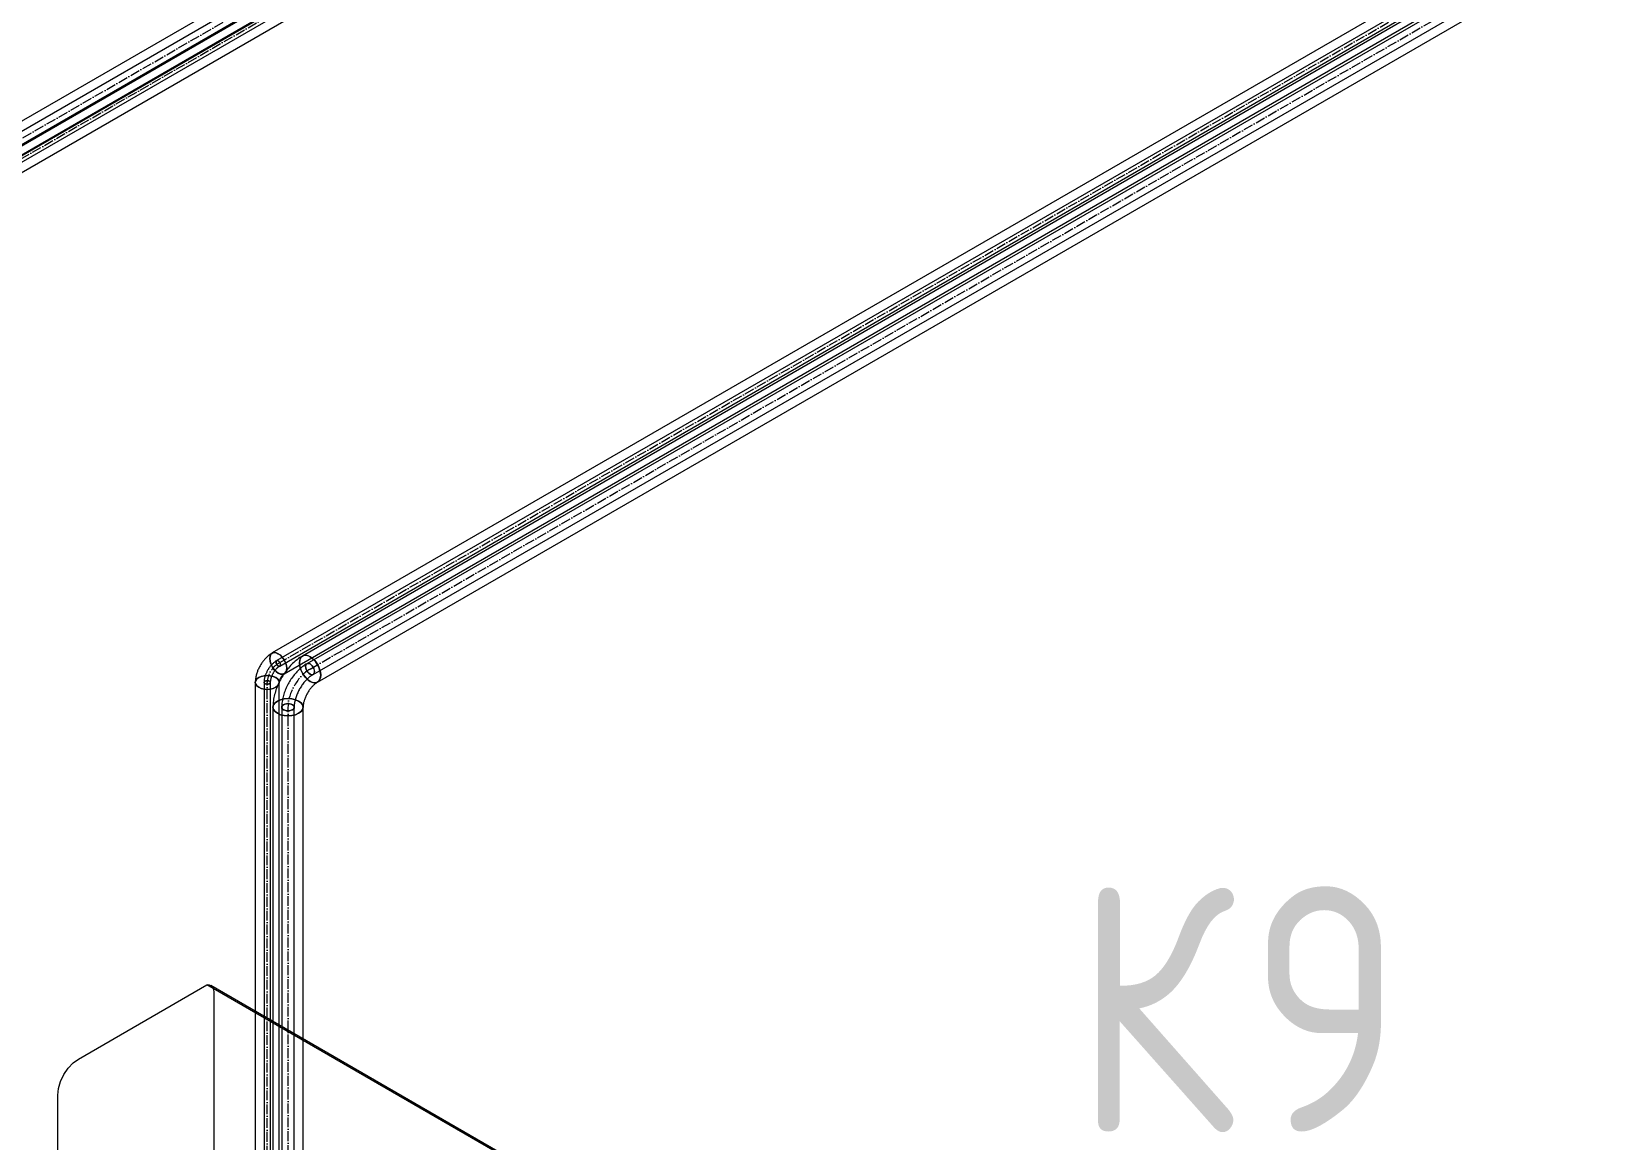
# Model space of a CAD drawing. Header units: millimetres. Extents: x -88595 to 880822, y -1054509 to -148035.
# Drawn here: x 415780 to 417381, y -356484 to -355353 of the extents above; entities that cross this region are included whole.
import ezdxf

# ---------------------------------------------------------------- set-up
doc = ezdxf.new("R2010")
doc.units = ezdxf.units.MM
doc.linetypes.add('$12$ADSK_Осевая', pattern=[14, 10, -2, 0, -2])
doc.linetypes.add('$13$ADSK_Осевая', pattern=[14, 10, -2, 0, -2])
for name, color, linetype, lineweight in [('Изоляция', 7, 'Continuous', 18), ('Марки', 7, 'Continuous', 20), ('Оборудование', 7, 'Continuous', 18), ('Трубопровод', 7, 'Continuous', 18), ('Трубопроводы', 7, 'Continuous', 18)]:
    doc.layers.add(name, color=color, linetype=linetype, lineweight=lineweight)
doc.styles.add('$10$GOST Common', font='GOST_Common.ttf', dxfattribs={"width": 0.9, "height": 250})

# ---------------------------------------------------------------- blocks, each defined once
blk = doc.blocks.new('$0$ADSK_Настенный внутренний блок кондиционера1 - 1U24TL5FRA-A-V146-В_ОВ3_1')
at = {"layer": 'Оборудование'}
for p, q in [((-16956, -2097.1), (-16825.2, -2021.6)), ((-16112.4, -2433.1), (-16825.2, -2021.6)), ((-16108.5, -2433.7), (-16821.2, -2022.2)), ((-16818.1, -2029), (-16818.1, -2260.8)), ((-16977.2, -2311.8), (-16977.2, -2133.8)), ((-16832.3, -2285.3), (-16927.7, -2340.4)), ((-16962.7, -2343.9), (-16250, -2755.4)), ((-16112.4, -2433.1), (-16243.2, -2508.6)), ((-16105.4, -2672.3), (-16105.4, -2440.6)), ((-16264.5, -2545.4), (-16264.5, -2723.4)), ((-16215, -2751.9), (-16119.5, -2696.8))]:
    blk.add_line(p, q, dxfattribs=at)
for points in [[(-16825.2, -2021.6, 0), (-16822.9, -2021.6, 0), (-16820.9, -2022.4, 0), (-16819.4, -2024, 0), (-16818.4, -2026.2, 0), (-16818.1, -2029, 0)], [(-16977.2, -2133.8, 0), (-16976.5, -2127.1, 0), (-16974.4, -2120, 0), (-16971, -2112.9, 0), (-16966.6, -2106.5, 0), (-16961.5, -2101.1, 0), (-16956, -2097.1, 0)], [(-16818.1, -2260.8, 0), (-16818.6, -2265.3, 0), (-16820, -2270.1, 0), (-16822.3, -2274.8, 0), (-16825.2, -2279, 0), (-16828.6, -2282.6, 0), (-16832.3, -2285.3, 0)], [(-16927.7, -2340.4, 0), (-16940.5, -2345.9, 0), (-16952.5, -2347.1, 0), (-16962.7, -2343.9, 0), (-16970.6, -2336.6, 0), (-16975.5, -2325.7, 0), (-16977.2, -2311.8, 0)], [(-16105.4, -2440.6, 0), (-16105.7, -2437.8, 0), (-16106.6, -2435.5, 0), (-16108.1, -2433.9, 0), (-16110.1, -2433.1, 0), (-16112.4, -2433.1, 0)], [(-16243.2, -2508.6, 0), (-16248.7, -2512.6, 0), (-16253.8, -2518, 0), (-16258.2, -2524.5, 0), (-16261.6, -2531.5, 0), (-16263.7, -2538.6, 0), (-16264.5, -2545.4, 0)], [(-16119.5, -2696.8, 0), (-16115.8, -2694.2, 0), (-16112.4, -2690.6, 0), (-16109.5, -2686.3, 0), (-16107.2, -2681.6, 0), (-16105.8, -2676.8, 0), (-16105.4, -2672.3, 0)], [(-16264.5, -2723.4, 0), (-16262.8, -2737.2, 0), (-16257.8, -2748.1, 0), (-16250, -2755.4, 0), (-16239.7, -2758.6, 0), (-16227.8, -2757.4, 0), (-16215, -2751.9, 0)]]:
    blk.add_polyline3d(points, dxfattribs=at)
blk = doc.blocks.new('$0$ADSK_МедьПайка_Отвод-гнутая труба - Отвод _гнутая труба_-V149-В_ОВ3_1')
at = {"layer": 'Трубопроводы', "color": 190, "true_color": 0x8000ff}
for points in [[(-16754, -1691.1, 0), (-16754.6, -1691.4, 0), (-16755.1, -1691.7, 0), (-16755.6, -1692.1, 0), (-16756.2, -1692.5, 0), (-16756.7, -1692.9, 0), (-16757.2, -1693.3, 0), (-16757.7, -1693.8, 0), (-16758.2, -1694.2, 0), (-16758.7, -1694.7, 0), (-16759.1, -1695.2, 0), (-16759.6, -1695.7, 0), (-16760.1, -1696.2, 0), (-16760.5, -1696.7, 0), (-16760.9, -1697.3, 0), (-16761.3, -1697.9, 0), (-16761.8, -1698.4, 0), (-16762.2, -1699, 0), (-16762.5, -1699.6, 0), (-16762.9, -1700.2, 0), (-16763.3, -1700.8, 0), (-16763.6, -1701.4, 0), (-16763.9, -1702.1, 0), (-16764.2, -1702.7, 0), (-16764.5, -1703.3, 0), (-16764.8, -1704, 0), (-16765.1, -1704.6, 0), (-16765.3, -1705.3, 0), (-16765.6, -1705.9, 0), (-16765.8, -1706.6, 0), (-16766, -1707.3, 0), (-16766.1, -1707.9, 0), (-16766.3, -1708.6, 0), (-16766.4, -1709.2, 0), (-16766.6, -1709.9, 0), (-16766.7, -1710.5, 0), (-16766.7, -1711.2, 0), (-16766.8, -1711.8, 0), (-16766.8, -1712.4, 0), (-16766.8, -1713.1, 0), (-16766.8, -1713.2, 0)], [(-16750.9, -1696.6, 0), (-16751.2, -1696.8, 0), (-16751.6, -1697, 0), (-16751.9, -1697.3, 0), (-16752.3, -1697.5, 0), (-16752.7, -1697.8, 0), (-16753, -1698.1, 0), (-16753.4, -1698.5, 0), (-16753.8, -1698.8, 0), (-16754.1, -1699.2, 0), (-16754.5, -1699.5, 0), (-16754.9, -1699.9, 0), (-16755.2, -1700.3, 0), (-16755.6, -1700.7, 0), (-16755.9, -1701.2, 0), (-16756.2, -1701.6, 0), (-16756.5, -1702.1, 0), (-16756.9, -1702.5, 0), (-16757.2, -1703, 0), (-16757.5, -1703.5, 0), (-16757.7, -1704, 0), (-16758, -1704.4, 0), (-16758.3, -1704.9, 0), (-16758.5, -1705.4, 0), (-16758.7, -1705.9, 0), (-16759, -1706.5, 0), (-16759.2, -1707, 0), (-16759.4, -1707.5, 0), (-16759.5, -1708, 0), (-16759.7, -1708.5, 0), (-16759.9, -1709, 0), (-16760, -1709.5, 0), (-16760.1, -1710, 0), (-16760.2, -1710.4, 0), (-16760.3, -1710.9, 0), (-16760.4, -1711.4, 0), (-16760.4, -1711.8, 0), (-16760.5, -1712.3, 0), (-16760.5, -1712.7, 0), (-16760.5, -1713.1, 0), (-16760.5, -1713.2, 0)], [(-16752.4, -1696.4, 0), (-16753, -1696, 0), (-16753.6, -1695.4, 0), (-16754, -1694.7, 0), (-16754.4, -1694, 0), (-16754.6, -1693.2, 0), (-16754.7, -1692.5, 0), (-16754.6, -1691.9, 0), (-16754.4, -1691.4, 0), (-16754, -1691.1, 0), (-16753.6, -1690.9, 0), (-16753, -1691, 0), (-16752.4, -1691.2, 0)], [(-16752.4, -1691.2, 0), (-16751.9, -1691.6, 0), (-16751.3, -1692.2, 0), (-16750.9, -1692.9, 0), (-16750.5, -1693.6, 0), (-16750.3, -1694.4, 0), (-16750.2, -1695.1, 0), (-16750.3, -1695.7, 0), (-16750.5, -1696.2, 0), (-16750.9, -1696.6, 0), (-16751.3, -1696.7, 0), (-16751.9, -1696.6, 0), (-16752.4, -1696.4, 0)], [(-16765.9, -1714.5, 0), (-16766.4, -1714.2, 0), (-16766.7, -1713.7, 0), (-16766.8, -1713.2, 0), (-16766.7, -1712.8, 0), (-16766.4, -1712.3, 0), (-16765.9, -1712, 0), (-16765.3, -1711.7, 0), (-16764.5, -1711.5, 0), (-16763.7, -1711.4, 0), (-16762.8, -1711.5, 0), (-16762.1, -1711.7, 0), (-16761.4, -1712, 0)], [(-16761.4, -1712, 0), (-16760.9, -1712.3, 0), (-16760.6, -1712.8, 0), (-16760.5, -1713.2, 0), (-16760.6, -1713.7, 0), (-16760.9, -1714.2, 0), (-16761.4, -1714.5, 0), (-16762.1, -1714.8, 0), (-16762.8, -1715, 0), (-16763.7, -1715.1, 0), (-16764.5, -1715, 0), (-16765.3, -1714.8, 0), (-16765.9, -1714.5, 0)]]:
    blk.add_polyline3d(points, dxfattribs=at)
blk = doc.blocks.new('$0$ADSK_МедьПайка_Отвод-гнутая труба - Отвод _гнутая труба_-V150-В_ОВ3_1')
at = {"layer": 'Трубопроводы', "color": 134, "true_color": 0x00a6a6}
for points in [[(-16723.2, -1694.1, 0), (-16724.3, -1694.7, 0), (-16725.3, -1695.4, 0), (-16726.4, -1696.2, 0), (-16727.4, -1696.9, 0), (-16728.5, -1697.7, 0), (-16729.5, -1698.6, 0), (-16730.5, -1699.5, 0), (-16731.5, -1700.4, 0), (-16732.4, -1701.3, 0), (-16733.4, -1702.3, 0), (-16734.3, -1703.3, 0), (-16735.2, -1704.4, 0), (-16736.1, -1705.5, 0), (-16737, -1706.5, 0), (-16737.8, -1707.7, 0), (-16738.6, -1708.8, 0), (-16739.4, -1710, 0), (-16740.2, -1711.2, 0), (-16740.9, -1712.4, 0), (-16741.6, -1713.6, 0), (-16742.3, -1714.8, 0), (-16743, -1716.1, 0), (-16743.6, -1717.4, 0), (-16744.2, -1718.6, 0), (-16744.8, -1719.9, 0), (-16745.3, -1721.2, 0), (-16745.8, -1722.5, 0), (-16746.2, -1723.8, 0), (-16746.7, -1725.1, 0), (-16747, -1726.5, 0), (-16747.4, -1727.8, 0), (-16747.7, -1729.1, 0), (-16748, -1730.4, 0), (-16748.2, -1731.7, 0), (-16748.4, -1733, 0), (-16748.6, -1734.3, 0), (-16748.7, -1735.6, 0), (-16748.8, -1736.9, 0), (-16748.8, -1738.1, 0), (-16748.8, -1738.5, 0)], [(-16720, -1704.8, 0), (-16721.2, -1703.9, 0), (-16722.3, -1702.8, 0), (-16723.2, -1701.4, 0), (-16723.9, -1699.9, 0), (-16724.3, -1698.4, 0), (-16724.5, -1697, 0), (-16724.3, -1695.7, 0), (-16723.9, -1694.7, 0), (-16723.2, -1694.1, 0), (-16722.3, -1693.8, 0), (-16721.2, -1693.9, 0), (-16720, -1694.4, 0)], [(-16720, -1694.4, 0), (-16718.8, -1695.2, 0), (-16717.8, -1696.4, 0), (-16716.8, -1697.7, 0), (-16716.1, -1699.2, 0), (-16715.7, -1700.7, 0), (-16715.5, -1702.2, 0), (-16715.7, -1703.4, 0), (-16716.1, -1704.4, 0), (-16716.8, -1705.1, 0), (-16717.8, -1705.4, 0), (-16718.8, -1705.3, 0), (-16720, -1704.8, 0)], [(-16716.8, -1705.1, 0), (-16717.5, -1705.5, 0), (-16718.3, -1706, 0), (-16719, -1706.5, 0), (-16719.7, -1707, 0), (-16720.5, -1707.6, 0), (-16721.2, -1708.2, 0), (-16721.9, -1708.9, 0), (-16722.7, -1709.5, 0), (-16723.4, -1710.3, 0), (-16724.1, -1711, 0), (-16724.8, -1711.8, 0), (-16725.5, -1712.6, 0), (-16726.2, -1713.4, 0), (-16726.9, -1714.3, 0), (-16727.6, -1715.2, 0), (-16728.2, -1716.1, 0), (-16728.8, -1717, 0), (-16729.4, -1717.9, 0), (-16730, -1718.9, 0), (-16730.6, -1719.9, 0), (-16731.1, -1720.8, 0), (-16731.6, -1721.8, 0), (-16732.1, -1722.8, 0), (-16732.6, -1723.8, 0), (-16733, -1724.9, 0), (-16733.5, -1725.9, 0), (-16733.8, -1726.9, 0), (-16734.2, -1727.9, 0), (-16734.5, -1728.9, 0), (-16734.8, -1729.9, 0), (-16735.1, -1730.9, 0), (-16735.3, -1731.9, 0), (-16735.5, -1732.8, 0), (-16735.7, -1733.8, 0), (-16735.8, -1734.7, 0), (-16736, -1735.6, 0), (-16736, -1736.5, 0), (-16736.1, -1737.4, 0), (-16736.1, -1738.2, 0), (-16736.1, -1738.5, 0)], [(-16746.9, -1741.1, 0), (-16748, -1740.3, 0), (-16748.6, -1739.4, 0), (-16748.8, -1738.5, 0), (-16748.6, -1737.5, 0), (-16748, -1736.6, 0), (-16746.9, -1735.9, 0), (-16745.6, -1735.3, 0), (-16744.1, -1734.9, 0), (-16742.5, -1734.8, 0), (-16740.8, -1734.9, 0), (-16739.3, -1735.3, 0), (-16738, -1735.9, 0)], [(-16738, -1735.9, 0), (-16737, -1736.6, 0), (-16736.3, -1737.5, 0), (-16736.1, -1738.5, 0), (-16736.3, -1739.4, 0), (-16737, -1740.3, 0), (-16738, -1741.1, 0), (-16739.3, -1741.6, 0), (-16740.8, -1742, 0), (-16742.5, -1742.1, 0), (-16744.1, -1742, 0), (-16745.6, -1741.6, 0), (-16746.9, -1741.1, 0)]]:
    blk.add_polyline3d(points, dxfattribs=at)

msp = doc.modelspace()

# ---------------------------------------------------------------- linework, layer by layer
at = {"layer": 'Изоляция', "color": 134, "true_color": 0x00a6a6}
for p, q in [((418999, -353580.5), (414090.7, -356414.3)), ((414106, -356440.9), (419014.4, -353607)), ((419405.5, -354056.4), (416056.3, -355990.1)), ((416071.6, -356016.7), (419420.8, -354083)), ((416026.1, -356042.2), (416026.1, -356526.8)), ((416056.8, -356526.8), (416056.8, -356042.2))]:
    msp.add_line(p, q, dxfattribs=at)
at = {"layer": 'Изоляция', "color": 190, "true_color": 0x8000ff}
for p, q in [((418965.9, -353623.7), (414077.5, -356446)), ((414089.7, -356467.1), (418978.1, -353644.8)), ((419467.8, -353999.6), (416025.4, -355987)), ((416037.6, -356008.1), (419480, -354020.7)), ((416008.1, -356017), (416008.1, -356527.6)), ((416032.5, -356527.6), (416032.5, -356017))]:
    msp.add_line(p, q, dxfattribs=at)
for points in [[(416025.4, -355987, 0), (416024.6, -355987.5, 0), (416023.8, -355988, 0), (416023.1, -355988.6, 0), (416022.3, -355989.1, 0), (416021.6, -355989.7, 0), (416020.9, -355990.3, 0), (416020.2, -355990.9, 0), (416019.5, -355991.5, 0), (416018.9, -355992.2, 0), (416018.3, -355992.8, 0), (416017.6, -355993.5, 0), (416017, -355994.2, 0), (416016.5, -355994.9, 0), (416015.9, -355995.6, 0), (416015.3, -355996.3, 0), (416014.8, -355997.1, 0), (416014.3, -355997.8, 0), (416013.8, -355998.6, 0), (416013.3, -355999.4, 0), (416012.9, -356000.2, 0), (416012.4, -356001, 0), (416012, -356001.8, 0), (416011.6, -356002.6, 0), (416011.2, -356003.4, 0), (416010.8, -356004.3, 0), (416010.5, -356005.1, 0), (416010.2, -356006, 0), (416009.9, -356006.8, 0), (416009.6, -356007.7, 0), (416009.3, -356008.6, 0), (416009.1, -356009.5, 0), (416008.9, -356010.4, 0), (416008.7, -356011.3, 0), (416008.5, -356012.2, 0), (416008.4, -356013.1, 0), (416008.3, -356014, 0), (416008.2, -356014.9, 0), (416008.1, -356015.8, 0), (416008.1, -356016.8, 0), (416008.1, -356017, 0)], [(416031.5, -355987.7, 0), (416029.3, -355986.7, 0), (416027.2, -355986.5, 0), (416025.4, -355987, 0), (416024, -355988.3, 0), (416023.2, -355990.2, 0), (416022.9, -355992.6, 0)], [(416022.9, -355992.6, 0), (416023.1, -355990.5, 0), (416023.7, -355988.8, 0), (416024.8, -355987.5, 0), (416026.1, -355986.7, 0), (416027.8, -355986.5, 0), (416029.6, -355986.8, 0), (416031.5, -355987.7, 0)], [(416040.1, -356002.6, 0), (416039.8, -355999.8, 0), (416039, -355996.9, 0), (416037.6, -355994.1, 0), (416035.8, -355991.5, 0), (416033.7, -355989.3, 0), (416031.5, -355987.7, 0)], [(416031.5, -355987.7, 0), (416033.4, -355989, 0), (416035.2, -355990.8, 0), (416036.9, -355992.9, 0), (416038.2, -355995.3, 0), (416039.3, -355997.8, 0), (416039.9, -356000.2, 0), (416040.1, -356002.6, 0)], [(416022.9, -355992.6, 0), (416023.2, -355995.4, 0), (416024, -355998.3, 0), (416025.4, -356001.1, 0), (416027.2, -356003.7, 0), (416029.3, -356005.9, 0), (416031.5, -356007.5, 0)], [(416031.5, -356007.5, 0), (416029.6, -356006.2, 0), (416027.8, -356004.4, 0), (416026.1, -356002.3, 0), (416024.8, -355999.9, 0), (416023.7, -355997.4, 0), (416023.1, -355995, 0), (416022.9, -355992.6, 0)], [(416031.5, -356007.5, 0), (416033.7, -356008.5, 0), (416035.8, -356008.7, 0), (416037.6, -356008.1, 0), (416039, -356006.9, 0), (416039.8, -356005, 0), (416040.1, -356002.6, 0)], [(416040.1, -356002.6, 0), (416039.9, -356004.7, 0), (416039.3, -356006.4, 0), (416038.2, -356007.7, 0), (416036.9, -356008.5, 0), (416035.2, -356008.7, 0), (416033.4, -356008.4, 0), (416031.5, -356007.5, 0)], [(416011.7, -356012.1, 0), (416009.7, -356013.5, 0), (416008.5, -356015.2, 0), (416008.1, -356017, 0), (416008.5, -356018.9, 0), (416009.7, -356020.6, 0), (416011.7, -356022, 0)], [(416011.7, -356022, 0), (416009.7, -356020.6, 0), (416008.5, -356018.9, 0), (416008.1, -356017, 0), (416008.5, -356015.2, 0), (416009.7, -356013.5, 0), (416011.7, -356012.1, 0)], [(416028.9, -356012.1, 0), (416026.4, -356010.9, 0), (416023.4, -356010.2, 0), (416020.3, -356010, 0), (416017.1, -356010.2, 0), (416014.2, -356010.9, 0), (416011.7, -356012.1, 0)], [(416011.7, -356012.1, 0), (416014.2, -356010.9, 0), (416017.1, -356010.2, 0), (416020.3, -356010, 0), (416023.4, -356010.2, 0), (416026.4, -356010.9, 0), (416028.9, -356012.1, 0)], [(416028.9, -356022, 0), (416030.8, -356020.6, 0), (416032, -356018.9, 0), (416032.5, -356017, 0), (416032, -356015.2, 0), (416030.8, -356013.5, 0), (416028.9, -356012.1, 0)], [(416028.9, -356012.1, 0), (416030.8, -356013.5, 0), (416032, -356015.2, 0), (416032.5, -356017, 0), (416032, -356018.9, 0), (416030.8, -356020.6, 0), (416028.9, -356022, 0)], [(416037.6, -356008.1, 0), (416037.5, -356008.2, 0), (416037.4, -356008.3, 0), (416037.2, -356008.4, 0), (416037.1, -356008.5, 0), (416036.9, -356008.6, 0), (416036.8, -356008.7, 0), (416036.6, -356008.9, 0), (416036.4, -356009.1, 0), (416036.2, -356009.3, 0), (416036, -356009.5, 0), (416035.8, -356009.7, 0), (416035.6, -356009.9, 0), (416035.4, -356010.2, 0), (416035.2, -356010.4, 0), (416035, -356010.7, 0), (416034.8, -356011, 0), (416034.6, -356011.3, 0), (416034.4, -356011.6, 0), (416034.2, -356011.9, 0), (416034, -356012.2, 0), (416033.9, -356012.5, 0), (416033.7, -356012.8, 0), (416033.6, -356013.1, 0), (416033.4, -356013.4, 0), (416033.3, -356013.7, 0), (416033.2, -356014, 0), (416033, -356014.3, 0), (416032.9, -356014.6, 0), (416032.8, -356014.9, 0), (416032.8, -356015.2, 0), (416032.7, -356015.5, 0), (416032.6, -356015.7, 0), (416032.6, -356016, 0), (416032.5, -356016.2, 0), (416032.5, -356016.4, 0), (416032.5, -356016.6, 0), (416032.5, -356016.8, 0), (416032.5, -356016.9, 0), (416032.5, -356017, 0), (416032.5, -356017, 0)], [(416011.7, -356022, 0), (416014.2, -356023.1, 0), (416017.1, -356023.8, 0), (416020.3, -356024.1, 0), (416023.4, -356023.8, 0), (416026.4, -356023.1, 0), (416028.9, -356022, 0)], [(416028.9, -356022, 0), (416026.4, -356023.1, 0), (416023.4, -356023.8, 0), (416020.3, -356024.1, 0), (416017.1, -356023.8, 0), (416014.2, -356023.1, 0), (416011.7, -356022, 0)]]:
    msp.add_polyline3d(points, dxfattribs=at)
at = {"layer": 'Изоляция', "color": 134, "true_color": 0x00a6a6}
for points in [[(416056.3, -355990.1, 0), (416054.9, -355990.9, 0), (416053.6, -355991.7, 0), (416052.3, -355992.6, 0), (416051, -355993.6, 0), (416049.8, -355994.5, 0), (416048.6, -355995.5, 0), (416047.4, -355996.6, 0), (416046.2, -355997.7, 0), (416045.1, -355998.8, 0), (416044, -355999.9, 0), (416042.9, -356001.1, 0), (416041.9, -356002.3, 0), (416040.8, -356003.6, 0), (416039.8, -356004.9, 0), (416038.9, -356006.1, 0), (416037.9, -356007.5, 0), (416037, -356008.8, 0), (416036.1, -356010.2, 0), (416035.3, -356011.6, 0), (416034.5, -356013, 0), (416033.7, -356014.4, 0), (416032.9, -356015.8, 0), (416032.2, -356017.3, 0), (416031.5, -356018.7, 0), (416030.9, -356020.2, 0), (416030.3, -356021.7, 0), (416029.7, -356023.2, 0), (416029.2, -356024.7, 0), (416028.7, -356026.3, 0), (416028.2, -356027.8, 0), (416027.8, -356029.3, 0), (416027.5, -356030.9, 0), (416027.1, -356032.4, 0), (416026.8, -356034, 0), (416026.6, -356035.6, 0), (416026.4, -356037.1, 0), (416026.3, -356038.7, 0), (416026.2, -356040.3, 0), (416026.1, -356041.8, 0), (416026.1, -356042.2, 0)], [(416053.1, -355997.1, 0), (416053.4, -355994.5, 0), (416054.2, -355992.3, 0), (416055.5, -355990.6, 0), (416057.2, -355989.7, 0), (416059.2, -355989.3, 0), (416061.5, -355989.7, 0), (416063.9, -355990.8, 0)], [(416063.9, -355990.8, 0), (416061.1, -355989.6, 0), (416058.5, -355989.4, 0), (416056.3, -355990.1, 0), (416054.5, -355991.7, 0), (416053.5, -355994.1, 0), (416053.1, -355997.1, 0)], [(416053.1, -355997.1, 0), (416053.5, -356000.6, 0), (416054.5, -356004.2, 0), (416056.3, -356007.8, 0), (416058.5, -356011.1, 0), (416061.1, -356013.8, 0), (416063.9, -356015.9, 0)], [(416063.9, -356015.9, 0), (416061.5, -356014.2, 0), (416059.2, -356011.9, 0), (416057.2, -356009.2, 0), (416055.5, -356006.3, 0), (416054.2, -356003.1, 0), (416053.4, -356000, 0), (416053.1, -355997.1, 0)], [(416074.8, -356009.6, 0), (416074.4, -356006.2, 0), (416073.3, -356002.5, 0), (416071.6, -355998.9, 0), (416069.4, -355995.6, 0), (416066.7, -355992.9, 0), (416063.9, -355990.8, 0)], [(416063.9, -355990.8, 0), (416066.4, -355992.5, 0), (416068.7, -355994.8, 0), (416070.7, -355997.5, 0), (416072.4, -356000.4, 0), (416073.7, -356003.6, 0), (416074.5, -356006.7, 0), (416074.8, -356009.6, 0)], [(416071.6, -356016.7, 0), (416071.2, -356016.9, 0), (416070.7, -356017.2, 0), (416070.2, -356017.6, 0), (416069.7, -356018, 0), (416069.2, -356018.4, 0), (416068.6, -356018.8, 0), (416068.1, -356019.3, 0), (416067.5, -356019.8, 0), (416066.9, -356020.4, 0), (416066.4, -356021, 0), (416065.8, -356021.6, 0), (416065.3, -356022.2, 0), (416064.7, -356022.9, 0), (416064.2, -356023.6, 0), (416063.7, -356024.3, 0), (416063.1, -356025, 0), (416062.6, -356025.7, 0), (416062.1, -356026.5, 0), (416061.7, -356027.3, 0), (416061.2, -356028.1, 0), (416060.8, -356028.9, 0), (416060.3, -356029.7, 0), (416059.9, -356030.5, 0), (416059.6, -356031.3, 0), (416059.2, -356032.1, 0), (416058.9, -356033, 0), (416058.6, -356033.8, 0), (416058.3, -356034.6, 0), (416058, -356035.4, 0), (416057.8, -356036.1, 0), (416057.6, -356036.9, 0), (416057.4, -356037.6, 0), (416057.3, -356038.4, 0), (416057.1, -356039.1, 0), (416057, -356039.7, 0), (416056.9, -356040.4, 0), (416056.9, -356041, 0), (416056.9, -356041.6, 0), (416056.8, -356042.1, 0), (416056.8, -356042.2, 0)], [(416063.9, -356015.9, 0), (416066.7, -356017.1, 0), (416069.4, -356017.3, 0), (416071.6, -356016.7, 0), (416073.3, -356015.1, 0), (416074.4, -356012.7, 0), (416074.8, -356009.6, 0)], [(416074.8, -356009.6, 0), (416074.5, -356012.3, 0), (416073.7, -356014.4, 0), (416072.4, -356016.1, 0), (416070.7, -356017.1, 0), (416068.6, -356017.4, 0), (416066.4, -356017, 0), (416063.9, -356015.9, 0)], [(416052.3, -356036, 0), (416049.2, -356034.6, 0), (416045.5, -356033.7, 0), (416041.5, -356033.4, 0), (416037.5, -356033.7, 0), (416033.8, -356034.6, 0), (416030.6, -356036, 0)], [(416030.6, -356036, 0), (416033.8, -356034.6, 0), (416037.5, -356033.7, 0), (416041.5, -356033.4, 0), (416045.5, -356033.7, 0), (416049.2, -356034.6, 0), (416052.3, -356036, 0)], [(416030.6, -356036, 0), (416028.2, -356037.8, 0), (416026.7, -356040, 0), (416026.1, -356042.2, 0), (416026.7, -356044.5, 0), (416028.2, -356046.7, 0), (416030.6, -356048.5, 0)], [(416030.6, -356048.5, 0), (416028.2, -356046.7, 0), (416026.7, -356044.5, 0), (416026.1, -356042.2, 0), (416026.7, -356040, 0), (416028.2, -356037.8, 0), (416030.6, -356036, 0)], [(416030.6, -356048.5, 0), (416033.8, -356049.9, 0), (416037.5, -356050.8, 0), (416041.5, -356051.1, 0), (416045.5, -356050.8, 0), (416049.2, -356049.9, 0), (416052.3, -356048.5, 0)], [(416052.3, -356048.5, 0), (416049.2, -356049.9, 0), (416045.5, -356050.8, 0), (416041.5, -356051.1, 0), (416037.5, -356050.8, 0), (416033.8, -356049.9, 0), (416030.6, -356048.5, 0)], [(416052.3, -356048.5, 0), (416054.8, -356046.7, 0), (416056.3, -356044.5, 0), (416056.8, -356042.2, 0), (416056.3, -356040, 0), (416054.8, -356037.8, 0), (416052.3, -356036, 0)], [(416052.3, -356036, 0), (416054.8, -356037.8, 0), (416056.3, -356040, 0), (416056.8, -356042.2, 0), (416056.3, -356044.5, 0), (416054.8, -356046.7, 0), (416052.3, -356048.5, 0)]]:
    msp.add_polyline3d(points, dxfattribs=at)
at = {"layer": 'Трубопровод', "color": 134, "true_color": 0x00a6a6}
for p, q in [((419003.5, -353588.3), (414095.2, -356422.1)), ((414101.5, -356433.1), (419009.9, -353599.3)), ((419410, -354064.2), (416060.8, -355997.9)), ((416067.1, -356008.9), (419416.3, -354075.2)), ((416035.1, -356042.2), (416035.1, -356526.8)), ((416047.8, -356526.8), (416047.8, -356042.2))]:
    msp.add_line(p, q, dxfattribs=at)
at = {"layer": 'Трубопровод', "color": 134, "linetype": '$12$ADSK_Осевая', "true_color": 0x00a6a6}
for p, q in [((414098.3, -356427.6), (419006.7, -353593.8)), ((414098.3, -356427.6), (419006.7, -353593.8)), ((416063.9, -356003.4), (419413.2, -354069.7)), ((416063.9, -356003.4), (419413.2, -354069.7)), ((416041.5, -356526.8), (416041.5, -356042.2)), ((416041.5, -356526.8), (416041.5, -356042.2))]:
    msp.add_line(p, q, dxfattribs=at)
at = {"layer": 'Трубопровод', "color": 190, "true_color": 0x8000ff}
for p, q in [((418970.4, -353631.5), (414082, -356453.8)), ((414085.2, -356459.3), (418973.6, -353637)), ((419472.3, -354007.4), (416029.9, -355994.8)), ((416033.1, -356000.3), (419475.5, -354012.9)), ((416017.1, -356017), (416017.1, -356527.6)), ((416023.5, -356527.6), (416023.5, -356017))]:
    msp.add_line(p, q, dxfattribs=at)
at = {"layer": 'Трубопровод', "color": 190, "linetype": '$12$ADSK_Осевая', "true_color": 0x8000ff}
for p, q in [((414083.6, -356456.5), (418972, -353634.2)), ((414083.6, -356456.5), (418972, -353634.2)), ((416031.5, -355997.6), (419473.9, -354010.1)), ((416031.5, -355997.6), (419473.9, -354010.1)), ((416020.3, -356527.6), (416020.3, -356017)), ((416020.3, -356527.6), (416020.3, -356017))]:
    msp.add_line(p, q, dxfattribs=at)
at = {"layer": 'Трубопровод', "color": 190, "true_color": 0x8000ff}
for points in [[(416031.5, -355995, 0), (416030.9, -355994.8, 0), (416030.4, -355994.7, 0), (416029.9, -355994.8, 0), (416029.6, -355995.2, 0), (416029.3, -355995.7, 0), (416029.3, -355996.3, 0)], [(416029.3, -355996.3, 0), (416029.3, -355997, 0), (416029.6, -355997.8, 0), (416029.9, -355998.5, 0), (416030.4, -355999.2, 0), (416030.9, -355999.8, 0), (416031.5, -356000.2, 0)], [(416033.7, -355998.9, 0), (416033.7, -355998.2, 0), (416033.4, -355997.4, 0), (416033.1, -355996.7, 0), (416032.6, -355996, 0), (416032.1, -355995.4, 0), (416031.5, -355995, 0)], [(416031.5, -356000.2, 0), (416032.1, -356000.4, 0), (416032.6, -356000.5, 0), (416033.1, -356000.3, 0), (416033.4, -356000, 0), (416033.7, -355999.5, 0), (416033.7, -355998.9, 0)], [(416018, -356015.7, 0), (416017.5, -356016.1, 0), (416017.2, -356016.6, 0), (416017.1, -356017, 0), (416017.2, -356017.5, 0), (416017.5, -356018, 0), (416018, -356018.3, 0)], [(416022.5, -356015.7, 0), (416021.9, -356015.4, 0), (416021.1, -356015.3, 0), (416020.3, -356015.2, 0), (416019.5, -356015.3, 0), (416018.7, -356015.4, 0), (416018, -356015.7, 0)], [(416018, -356018.3, 0), (416018.7, -356018.6, 0), (416019.5, -356018.8, 0), (416020.3, -356018.9, 0), (416021.1, -356018.8, 0), (416021.9, -356018.6, 0), (416022.5, -356018.3, 0)], [(416022.5, -356018.3, 0), (416023, -356018, 0), (416023.3, -356017.5, 0), (416023.5, -356017, 0), (416023.3, -356016.6, 0), (416023, -356016.1, 0), (416022.5, -356015.7, 0)]]:
    msp.add_polyline3d(points, dxfattribs=at)
at = {"layer": 'Трубопровод', "color": 134, "true_color": 0x00a6a6}
for points in [[(416063.9, -355998.2, 0), (416062.8, -355997.7, 0), (416061.7, -355997.6, 0), (416060.8, -355997.9, 0), (416060.1, -355998.5, 0), (416059.6, -355999.5, 0), (416059.4, -356000.8, 0)], [(416059.4, -356000.8, 0), (416059.6, -356002.2, 0), (416060.1, -356003.7, 0), (416060.8, -356005.2, 0), (416061.7, -356006.6, 0), (416062.8, -356007.7, 0), (416063.9, -356008.5, 0)], [(416068.4, -356006, 0), (416068.3, -356004.5, 0), (416067.8, -356003, 0), (416067.1, -356001.5, 0), (416066.2, -356000.2, 0), (416065.1, -355999, 0), (416063.9, -355998.2, 0)], [(416063.9, -356008.5, 0), (416065.1, -356009, 0), (416066.2, -356009.1, 0), (416067.1, -356008.9, 0), (416067.8, -356008.2, 0), (416068.3, -356007.2, 0), (416068.4, -356006, 0)], [(416037, -356039.7, 0), (416036, -356040.4, 0), (416035.4, -356041.3, 0), (416035.1, -356042.2, 0), (416035.4, -356043.2, 0), (416036, -356044.1, 0), (416037, -356044.8, 0)], [(416046, -356039.7, 0), (416044.7, -356039.1, 0), (416043.1, -356038.7, 0), (416041.5, -356038.6, 0), (416039.8, -356038.7, 0), (416038.3, -356039.1, 0), (416037, -356039.7, 0)], [(416037, -356044.8, 0), (416038.3, -356045.4, 0), (416039.8, -356045.8, 0), (416041.5, -356045.9, 0), (416043.1, -356045.8, 0), (416044.7, -356045.4, 0), (416046, -356044.8, 0)], [(416046, -356044.8, 0), (416047, -356044.1, 0), (416047.6, -356043.2, 0), (416047.8, -356042.2, 0), (416047.6, -356041.3, 0), (416047, -356040.4, 0), (416046, -356039.7, 0)]]:
    msp.add_polyline3d(points, dxfattribs=at)
at = {"layer": 'Трубопроводы', "color": 190, "linetype": '$13$ADSK_Осевая', "true_color": 0x8000ff}
msp.add_ellipse((416031.5, -356010.6), major_axis=(7.9, 13.7), ratio=0.57735, start_param=0.785398, end_param=2.356194, dxfattribs=at)
at = {"layer": 'Трубопроводы', "color": 134, "linetype": '$13$ADSK_Осевая', "true_color": 0x00a6a6}
msp.add_ellipse((416063.9, -356029.3), major_axis=(15.9, 27.5), ratio=0.57735, start_param=0.785398, end_param=2.356194, dxfattribs=at)

# ---------------------------------------------------------------- block references
at = {"layer": 'Оборудование'}
msp.add_blockref('$0$ADSK_Настенный внутренний блок кондиционера1 - 1U24TL5FRA-A-V146-В_ОВ3_1', (432783.9, -354303.8), dxfattribs=at)
at = {"layer": 'Трубопроводы', "color": 190, "true_color": 0x8000ff}
msp.add_blockref('$0$ADSK_МедьПайка_Отвод-гнутая труба - Отвод _гнутая труба_-V149-В_ОВ3_1', (432783.9, -354303.8), dxfattribs=at)
at = {"layer": 'Трубопроводы', "color": 134, "true_color": 0x00a6a6}
msp.add_blockref('$0$ADSK_МедьПайка_Отвод-гнутая труба - Отвод _гнутая труба_-V150-В_ОВ3_1', (432783.9, -354303.8), dxfattribs=at)

# ---------------------------------------------------------------- texts
at = {"layer": 'Марки', "lineweight": 9, "char_height": 250, "attachment_point": 1, "style": '$10$GOST Common'}
for s, insert, width in [('\\fGOST Common|b0|i0|c204|p34|;\\W.9;К', (416842.2, -356224.8), 216.456), ('\\fGOST Common|b0|i0|c204|p34|;\\W.9;9', (417020.8, -356224.8), 194.81)]:
    msp.add_mtext(s, dxfattribs=dict(at, insert=insert, width=width))

doc.saveas('drawing.dxf')
